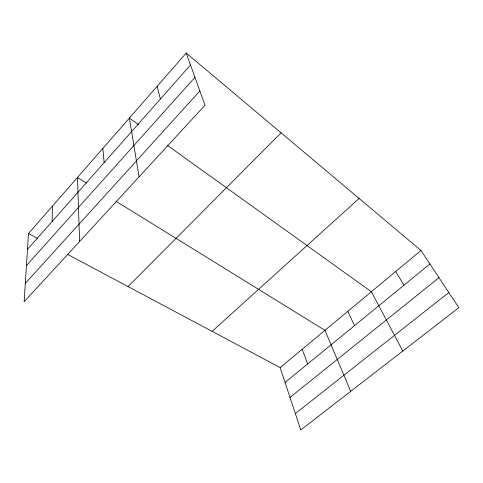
<?xml version="1.0" encoding="UTF-8"?>
<svg xmlns="http://www.w3.org/2000/svg" width="483" height="483" viewBox="0 0 483 483"><rect width="100%" height="100%" fill="white"/><g stroke="black" fill="none" stroke-linecap="round" stroke-linejoin="round"><path stroke-width="0.72" d="M52.146 221.456L52.436 206.12M28.479 233.537L24.15 301.718L205.009 105.209L186.209 53.039L28.479 233.537L37.759 238.475M27.471 249.361L190.507 64.97M26.444 265.584L194.957 77.316M25.315 283.352L199.877 90.961M128.061 286.582L281.076 132.819M212.109 331.356L359.117 198.453M280.146 367.599L420.983 250.478L458.85 307.683L300.788 429.961L280.146 367.599L67.578 254.366M285.055 382.427L429.918 263.978M290.011 397.406L438.987 277.677M295.354 413.551L448.81 292.523M86.439 183.021L77.461 177.478L79.592 241.476M115.932 201.242L324.944 330.342L350.724 391.333M138.524 124.638L129.372 118.075L139.056 176.869M167.196 145.22L371.367 291.738L402.804 351.038M186.209 53.039L420.983 250.478M395.752 271.458L403.915 285.236M347.778 311.354L354.534 325.614M302.183 349.275L307.677 363.934M157.132 86.306L160.35 99.081M102.843 148.432L104.165 162.62"/></g></svg>
